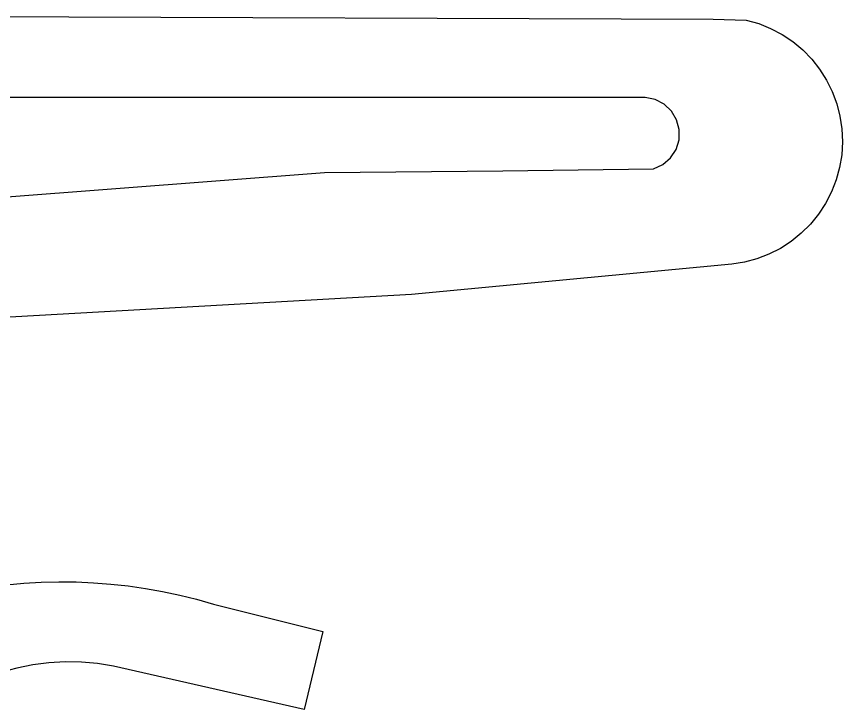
# Model space of a CAD drawing. Header units: millimetres. Extents: x 617751 to 636088, y 68402 to 77988.
# Drawn here: x 626922.8 to 626965.93, y 73588.3 to 73624.47 of the extents above; entities that cross this region are included whole.
import ezdxf

# ---------------------------------------------------------------- set-up
doc = ezdxf.new("R2010")
doc.units = ezdxf.units.MM
doc.header["$LTSCALE"] = 3
doc.header["$MEASUREMENT"] = 0
doc.layers.add('ALINHAMENTO PREDIAL', color=120, linetype='Continuous')

msp = doc.modelspace()

# ---------------------------------------------------------------- linework, layer by layer
at = {"layer": 'ALINHAMENTO PREDIAL'}
for points in [[(626920.719, 73624.471), (626959.174, 73624.331), (626960.908, 73624.289), (626961.555, 73624.104), (626962.18, 73623.853), (626962.775, 73623.538), (626963.334, 73623.163), (626963.851, 73622.733), (626964.321, 73622.25), (626964.738, 73621.722), (626965.098, 73621.153), (626965.397, 73620.55), (626965.632, 73619.919), (626965.8, 73619.267), (626965.9, 73618.601), (626965.93, 73617.929), (626965.889, 73617.257), (626965.78, 73616.593), (626965.602, 73615.944), (626965.357, 73615.316), (626965.049, 73614.718), (626964.68, 73614.155), (626964.255, 73613.633), (626963.777, 73613.158), (626963.253, 73612.735), (626962.689, 73612.369), (626962.089, 73612.064), (626961.46, 73611.822), (626960.81, 73611.647), (626960.145, 73611.541), (626943.421, 73609.963), (626910.728, 73608.107)], [(626920.719, 73624.471), (626959.174, 73624.331), (626960.908, 73624.289), (626961.555, 73624.104), (626962.18, 73623.853), (626962.775, 73623.538), (626963.334, 73623.163), (626963.851, 73622.733), (626964.321, 73622.25), (626964.738, 73621.722), (626965.098, 73621.153), (626965.397, 73620.55), (626965.632, 73619.919), (626965.8, 73619.267), (626965.9, 73618.601), (626965.93, 73617.929), (626965.889, 73617.257), (626965.78, 73616.593), (626965.602, 73615.944), (626965.357, 73615.316), (626965.049, 73614.718), (626964.68, 73614.155), (626964.255, 73613.633), (626963.777, 73613.158), (626963.253, 73612.735), (626962.689, 73612.369), (626962.089, 73612.064), (626961.46, 73611.822), (626960.81, 73611.647), (626960.145, 73611.541), (626943.421, 73609.963), (626910.728, 73608.107)], [(626920.719, 73624.471), (626959.174, 73624.331), (626960.908, 73624.289), (626961.555, 73624.104), (626962.18, 73623.853), (626962.775, 73623.538), (626963.334, 73623.163), (626963.851, 73622.733), (626964.321, 73622.25), (626964.738, 73621.722), (626965.098, 73621.153), (626965.397, 73620.55), (626965.632, 73619.919), (626965.8, 73619.267), (626965.9, 73618.601), (626965.93, 73617.929), (626965.889, 73617.257), (626965.78, 73616.593), (626965.602, 73615.944), (626965.357, 73615.316), (626965.049, 73614.718), (626964.68, 73614.155), (626964.255, 73613.633), (626963.777, 73613.158), (626963.253, 73612.735), (626962.689, 73612.369), (626962.089, 73612.064), (626961.46, 73611.822), (626960.81, 73611.647), (626960.145, 73611.541), (626943.421, 73609.963), (626910.728, 73608.107)], [(626920.719, 73624.471), (626959.174, 73624.331), (626960.908, 73624.289), (626961.555, 73624.104), (626962.18, 73623.853), (626962.775, 73623.538), (626963.334, 73623.163), (626963.851, 73622.733), (626964.321, 73622.25), (626964.738, 73621.722), (626965.098, 73621.153), (626965.397, 73620.55), (626965.632, 73619.919), (626965.8, 73619.267), (626965.9, 73618.601), (626965.93, 73617.929), (626965.889, 73617.257), (626965.78, 73616.593), (626965.602, 73615.944), (626965.357, 73615.316), (626965.049, 73614.718), (626964.68, 73614.155), (626964.255, 73613.633), (626963.777, 73613.158), (626963.253, 73612.735), (626962.689, 73612.369), (626962.089, 73612.064), (626961.46, 73611.822), (626960.81, 73611.647), (626960.145, 73611.541), (626943.421, 73609.963), (626910.728, 73608.107)], [(626920.719, 73624.471), (626959.174, 73624.331), (626960.908, 73624.289), (626961.555, 73624.104), (626962.18, 73623.853), (626962.775, 73623.538), (626963.334, 73623.163), (626963.851, 73622.733), (626964.321, 73622.25), (626964.738, 73621.722), (626965.098, 73621.153), (626965.397, 73620.55), (626965.632, 73619.919), (626965.8, 73619.267), (626965.9, 73618.601), (626965.93, 73617.929), (626965.889, 73617.257), (626965.78, 73616.593), (626965.602, 73615.944), (626965.357, 73615.316), (626965.049, 73614.718), (626964.68, 73614.155), (626964.255, 73613.633), (626963.777, 73613.158), (626963.253, 73612.735), (626962.689, 73612.369), (626962.089, 73612.064), (626961.46, 73611.822), (626960.81, 73611.647), (626960.145, 73611.541), (626943.421, 73609.963), (626910.728, 73608.107)], [(626920.719, 73624.471), (626959.174, 73624.331), (626960.908, 73624.289), (626961.555, 73624.104), (626962.18, 73623.853), (626962.775, 73623.538), (626963.334, 73623.163), (626963.851, 73622.733), (626964.321, 73622.25), (626964.738, 73621.722), (626965.098, 73621.153), (626965.397, 73620.55), (626965.632, 73619.919), (626965.8, 73619.267), (626965.9, 73618.601), (626965.93, 73617.929), (626965.889, 73617.257), (626965.78, 73616.593), (626965.602, 73615.944), (626965.357, 73615.316), (626965.049, 73614.718), (626964.68, 73614.155), (626964.255, 73613.633), (626963.777, 73613.158), (626963.253, 73612.735), (626962.689, 73612.369), (626962.089, 73612.064), (626961.46, 73611.822), (626960.81, 73611.647), (626960.145, 73611.541), (626943.421, 73609.963), (626910.728, 73608.107)], [(626920.719, 73624.471), (626959.174, 73624.331), (626960.908, 73624.289), (626961.555, 73624.104), (626962.18, 73623.853), (626962.775, 73623.538), (626963.334, 73623.163), (626963.851, 73622.733), (626964.321, 73622.25), (626964.738, 73621.722), (626965.098, 73621.153), (626965.397, 73620.55), (626965.632, 73619.919), (626965.8, 73619.267), (626965.9, 73618.601), (626965.93, 73617.929), (626965.889, 73617.257), (626965.78, 73616.593), (626965.602, 73615.944), (626965.357, 73615.316), (626965.049, 73614.718), (626964.68, 73614.155), (626964.255, 73613.633), (626963.777, 73613.158), (626963.253, 73612.735), (626962.689, 73612.369), (626962.089, 73612.064), (626961.46, 73611.822), (626960.81, 73611.647), (626960.145, 73611.541), (626943.421, 73609.963), (626910.728, 73608.107)], [(626920.719, 73624.471), (626959.174, 73624.331), (626960.908, 73624.289), (626961.555, 73624.104), (626962.18, 73623.853), (626962.775, 73623.538), (626963.334, 73623.163), (626963.851, 73622.733), (626964.321, 73622.25), (626964.738, 73621.722), (626965.098, 73621.153), (626965.397, 73620.55), (626965.632, 73619.919), (626965.8, 73619.267), (626965.9, 73618.601), (626965.93, 73617.929), (626965.889, 73617.257), (626965.78, 73616.593), (626965.602, 73615.944), (626965.357, 73615.316), (626965.049, 73614.718), (626964.68, 73614.155), (626964.255, 73613.633), (626963.777, 73613.158), (626963.253, 73612.735), (626962.689, 73612.369), (626962.089, 73612.064), (626961.46, 73611.822), (626960.81, 73611.647), (626960.145, 73611.541), (626943.421, 73609.963), (626910.728, 73608.107)], [(626905.497, 73613.762), (626938.891, 73616.331), (626948.195, 73616.423), (626956.071, 73616.522), (626956.55, 73616.746), (626956.949, 73617.093), (626957.238, 73617.536), (626957.394, 73618.042), (626957.405, 73618.57), (626957.271, 73619.082), (626957.001, 73619.537), (626956.617, 73619.9), (626956.148, 73620.144), (626955.629, 73620.25), (626920.844, 73620.25)], [(626905.497, 73613.762), (626938.891, 73616.331), (626948.195, 73616.423), (626956.071, 73616.522), (626956.55, 73616.746), (626956.949, 73617.093), (626957.238, 73617.536), (626957.394, 73618.042), (626957.405, 73618.57), (626957.271, 73619.082), (626957.001, 73619.537), (626956.617, 73619.9), (626956.148, 73620.144), (626955.629, 73620.25), (626920.844, 73620.25)], [(626905.497, 73613.762), (626938.891, 73616.331), (626948.195, 73616.423), (626956.071, 73616.522), (626956.55, 73616.746), (626956.949, 73617.093), (626957.238, 73617.536), (626957.394, 73618.042), (626957.405, 73618.57), (626957.271, 73619.082), (626957.001, 73619.537), (626956.617, 73619.9), (626956.148, 73620.144), (626955.629, 73620.25), (626920.844, 73620.25)], [(626905.497, 73613.762), (626938.891, 73616.331), (626948.195, 73616.423), (626956.071, 73616.522), (626956.55, 73616.746), (626956.949, 73617.093), (626957.238, 73617.536), (626957.394, 73618.042), (626957.405, 73618.57), (626957.271, 73619.082), (626957.001, 73619.537), (626956.617, 73619.9), (626956.148, 73620.144), (626955.629, 73620.25), (626920.844, 73620.25)], [(626905.497, 73613.762), (626938.891, 73616.331), (626948.195, 73616.423), (626956.071, 73616.522), (626956.55, 73616.746), (626956.949, 73617.093), (626957.238, 73617.536), (626957.394, 73618.042), (626957.405, 73618.57), (626957.271, 73619.082), (626957.001, 73619.537), (626956.617, 73619.9), (626956.148, 73620.144), (626955.629, 73620.25), (626920.844, 73620.25)], [(626905.497, 73613.762), (626938.891, 73616.331), (626948.195, 73616.423), (626956.071, 73616.522), (626956.55, 73616.746), (626956.949, 73617.093), (626957.238, 73617.536), (626957.394, 73618.042), (626957.405, 73618.57), (626957.271, 73619.082), (626957.001, 73619.537), (626956.617, 73619.9), (626956.148, 73620.144), (626955.629, 73620.25), (626920.844, 73620.25)], [(626905.497, 73613.762), (626938.891, 73616.331), (626948.195, 73616.423), (626956.071, 73616.522), (626956.55, 73616.746), (626956.949, 73617.093), (626957.238, 73617.536), (626957.394, 73618.042), (626957.405, 73618.57), (626957.271, 73619.082), (626957.001, 73619.537), (626956.617, 73619.9), (626956.148, 73620.144), (626955.629, 73620.25), (626920.844, 73620.25)], [(626905.497, 73613.762), (626938.891, 73616.331), (626948.195, 73616.423), (626956.071, 73616.522), (626956.55, 73616.746), (626956.949, 73617.093), (626957.238, 73617.536), (626957.394, 73618.042), (626957.405, 73618.57), (626957.271, 73619.082), (626957.001, 73619.537), (626956.617, 73619.9), (626956.148, 73620.144), (626955.629, 73620.25), (626920.844, 73620.25)], [(626922.286, 73594.807), (626923.192, 73594.89), (626924.1, 73594.942), (626925.009, 73594.964), (626925.919, 73594.955), (626926.827, 73594.916), (626927.734, 73594.847), (626928.638, 73594.748), (626929.538, 73594.618), (626930.433, 73594.459), (626931.323, 73594.27), (626932.206, 73594.051), (626933.081, 73593.803), (626938.798, 73592.36), (626937.82, 73588.297), (626927.873, 73590.562), (626927.036, 73590.692), (626926.192, 73590.764), (626925.346, 73590.777), (626924.5, 73590.73), (626923.66, 73590.625), (626922.829, 73590.462), (626922.012, 73590.241)], [(626922.286, 73594.807), (626923.192, 73594.89), (626924.1, 73594.942), (626925.009, 73594.964), (626925.919, 73594.955), (626926.827, 73594.916), (626927.734, 73594.847), (626928.638, 73594.748), (626929.538, 73594.618), (626930.433, 73594.459), (626931.323, 73594.27), (626932.206, 73594.051), (626933.081, 73593.803), (626938.798, 73592.36), (626937.82, 73588.297), (626927.873, 73590.562), (626927.036, 73590.692), (626926.192, 73590.764), (626925.346, 73590.777), (626924.5, 73590.73), (626923.66, 73590.625), (626922.829, 73590.462), (626922.012, 73590.241)], [(626922.286, 73594.807), (626923.192, 73594.89), (626924.1, 73594.942), (626925.009, 73594.964), (626925.919, 73594.955), (626926.827, 73594.916), (626927.734, 73594.847), (626928.638, 73594.748), (626929.538, 73594.618), (626930.433, 73594.459), (626931.323, 73594.27), (626932.206, 73594.051), (626933.081, 73593.803), (626938.798, 73592.36), (626937.82, 73588.297), (626927.873, 73590.562), (626927.036, 73590.692), (626926.192, 73590.764), (626925.346, 73590.777), (626924.5, 73590.73), (626923.66, 73590.625), (626922.829, 73590.462), (626922.012, 73590.241)], [(626922.286, 73594.807), (626923.192, 73594.89), (626924.1, 73594.942), (626925.009, 73594.964), (626925.919, 73594.955), (626926.827, 73594.916), (626927.734, 73594.847), (626928.638, 73594.748), (626929.538, 73594.618), (626930.433, 73594.459), (626931.323, 73594.27), (626932.206, 73594.051), (626933.081, 73593.803), (626938.798, 73592.36), (626937.82, 73588.297), (626927.873, 73590.562), (626927.036, 73590.692), (626926.192, 73590.764), (626925.346, 73590.777), (626924.5, 73590.73), (626923.66, 73590.625), (626922.829, 73590.462), (626922.012, 73590.241)], [(626922.286, 73594.807), (626923.192, 73594.89), (626924.1, 73594.942), (626925.009, 73594.964), (626925.919, 73594.955), (626926.827, 73594.916), (626927.734, 73594.847), (626928.638, 73594.748), (626929.538, 73594.618), (626930.433, 73594.459), (626931.323, 73594.27), (626932.206, 73594.051), (626933.081, 73593.803), (626938.798, 73592.36), (626937.82, 73588.297), (626927.873, 73590.562), (626927.036, 73590.692), (626926.192, 73590.764), (626925.346, 73590.777), (626924.5, 73590.73), (626923.66, 73590.625), (626922.829, 73590.462), (626922.012, 73590.241)], [(626922.286, 73594.807), (626923.192, 73594.89), (626924.1, 73594.942), (626925.009, 73594.964), (626925.919, 73594.955), (626926.827, 73594.916), (626927.734, 73594.847), (626928.638, 73594.748), (626929.538, 73594.618), (626930.433, 73594.459), (626931.323, 73594.27), (626932.206, 73594.051), (626933.081, 73593.803), (626938.798, 73592.36), (626937.82, 73588.297), (626927.873, 73590.562), (626927.036, 73590.692), (626926.192, 73590.764), (626925.346, 73590.777), (626924.5, 73590.73), (626923.66, 73590.625), (626922.829, 73590.462), (626922.012, 73590.241)], [(626922.286, 73594.807), (626923.192, 73594.89), (626924.1, 73594.942), (626925.009, 73594.964), (626925.919, 73594.955), (626926.827, 73594.916), (626927.734, 73594.847), (626928.638, 73594.748), (626929.538, 73594.618), (626930.433, 73594.459), (626931.323, 73594.27), (626932.206, 73594.051), (626933.081, 73593.803), (626938.798, 73592.36), (626937.82, 73588.297), (626927.873, 73590.562), (626927.036, 73590.692), (626926.192, 73590.764), (626925.346, 73590.777), (626924.5, 73590.73), (626923.66, 73590.625), (626922.829, 73590.462), (626922.012, 73590.241)], [(626922.286, 73594.807), (626923.192, 73594.89), (626924.1, 73594.942), (626925.009, 73594.964), (626925.919, 73594.955), (626926.827, 73594.916), (626927.734, 73594.847), (626928.638, 73594.748), (626929.538, 73594.618), (626930.433, 73594.459), (626931.323, 73594.27), (626932.206, 73594.051), (626933.081, 73593.803), (626938.798, 73592.36), (626937.82, 73588.297), (626927.873, 73590.562), (626927.036, 73590.692), (626926.192, 73590.764), (626925.346, 73590.777), (626924.5, 73590.73), (626923.66, 73590.625), (626922.829, 73590.462), (626922.012, 73590.241)]]:
    msp.add_lwpolyline(points, dxfattribs=at)

doc.saveas('drawing.dxf')
